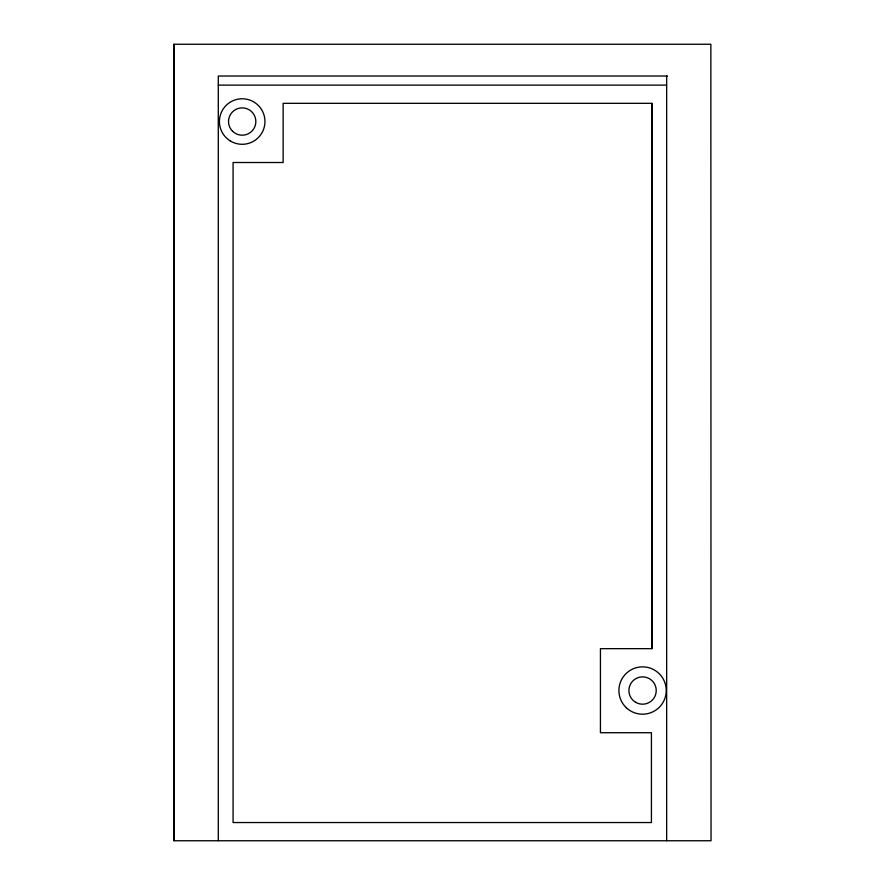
<?xml version="1.0" encoding="UTF-8"?>
<svg xmlns="http://www.w3.org/2000/svg" width="885" height="885" viewBox="0 0 885 885"><rect width="100%" height="100%" fill="white"/><g stroke="black" fill="none" stroke-linecap="round" stroke-linejoin="round"><path stroke-width="1.33" d="M173.98 840.75L173.98 44.25L710.854 44.25L711.042 840.75L173.98 840.75L173.958 44.25M651.858 648.661L651.858 103.335L283.134 103.335L283.134 162.508L233.076 162.508L233.076 822.541L651.426 822.541L651.426 732.725L600.439 732.725L600.439 648.661L651.858 648.661L651.858 103.335M667.478 76.021L218.285 76.021L218.285 840.75M218.285 85.126L666.659 85.126M666.659 76.021L666.659 840.75M626.348 707.768A23.674 23.674 0 0 0 665.608 695.964A23.674 23.674 0 0 0 635.751 667.865A23.674 23.674 0 0 0 626.348 707.768M635.74 702.358A13.651 13.651 0 0 0 656.228 690.532A13.651 13.651 0 0 0 635.74 678.707A13.651 13.651 0 0 0 635.74 702.358M232.534 131.201A13.651 13.651 0 0 0 255.378 125.073A13.651 13.651 0 0 0 238.651 108.346A13.651 13.651 0 0 0 232.534 131.201M230.089 140.815A22.756 22.756 0 0 0 264.936 122.373A22.756 22.756 0 0 0 231.538 101.421A22.756 22.756 0 0 0 230.089 140.815"/></g></svg>
